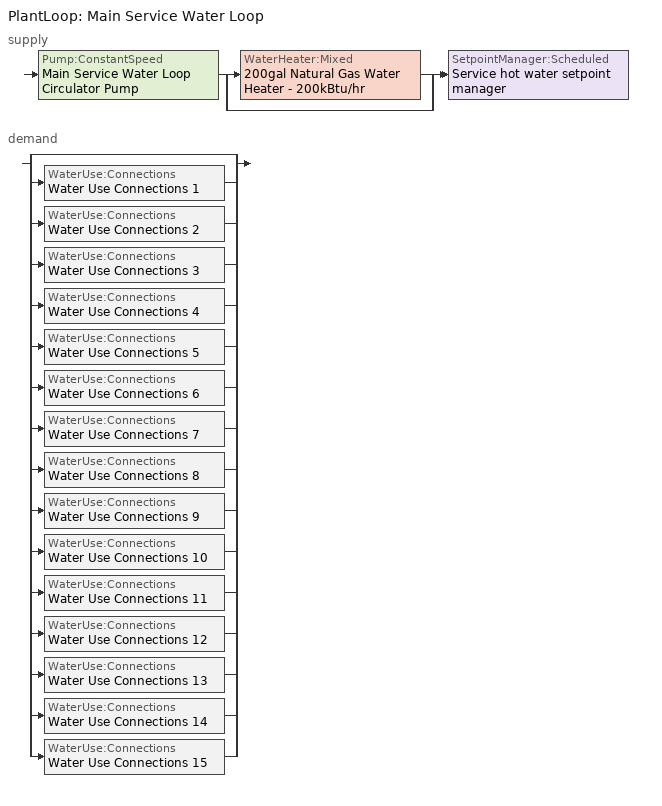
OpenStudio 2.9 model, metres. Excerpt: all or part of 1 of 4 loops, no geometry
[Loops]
PlantLoop 'Main Service Water Loop'
 supply: Pump:ConstantSpeed 'Main Service Water Loop Circulator Pump' > split
  | WaterHeater:Mixed '200gal Natural Gas Water Heater - 200kBtu/hr'
  | bypass
  join > SetpointManager:Scheduled 'Service hot water setpoint manager'
 demand: split
  | bypass
  | WaterUse:Connections 'Water Use Connections 1'
  | WaterUse:Connections 'Water Use Connections 2'
  | WaterUse:Connections 'Water Use Connections 3'
  | WaterUse:Connections 'Water Use Connections 4'
  | WaterUse:Connections 'Water Use Connections 5'
  | WaterUse:Connections 'Water Use Connections 6'
  | WaterUse:Connections 'Water Use Connections 7'
  | WaterUse:Connections 'Water Use Connections 8'
  | WaterUse:Connections 'Water Use Connections 9'
  | WaterUse:Connections 'Water Use Connections 10'
  | WaterUse:Connections 'Water Use Connections 11'
  | WaterUse:Connections 'Water Use Connections 12'
  | WaterUse:Connections 'Water Use Connections 13'
  | WaterUse:Connections 'Water Use Connections 14'
  | WaterUse:Connections 'Water Use Connections 15'
[Sizing:Zone]
Floor 3 Mechanical ZN: Zone Cooling Design Supply Air Temperature Input Method=SupplyAirTemperature; Zone Cooling Design Supply Air Temperature {C}=12.7778; Zone Cooling Design Supply Air Temperature Difference {deltaC}=11.11; Zone Heating Design Supply Air Temperature Input Method=SupplyAirTemperature; Zone Heating Design Supply Air Temperature {C}=50; Zone Heating Design Supply Air Temperature Difference {deltaC}=11.11; Zone Cooling Design Supply Air Humidity Ratio {kg-H2O/kg-air}=0.0085; Zone Heating Design Supply Air Humidity Ratio {kg-H2O/kg-air}=0.008; Cooling Design Air Flow Method=DesignDay; Heating Design Air Flow Method=DesignDay; Account for Dedicated Outdoor Air System=No; Dedicated Outdoor Air System Control Strategy=NeutralSupplyAir; Dedicated Outdoor Air Low Setpoint Temperature for Design {C}=autosize; Dedicated Outdoor Air High Setpoint Temperature for Design {C}=autosize
[PlantLoop]
Main Service Water Loop: Glycol Concentration=0; Maximum Loop Temperature {C}=60; Minimum Loop Temperature {C}=10; Plant Loop Volume {m3}=Autocalculate; Load Distribution Scheme=Optimal
[Sizing:Plant]
Main Service Water Loop: Loop Type=Heating; Design Loop Exit Temperature {C}=60; Loop Design Temperature Difference {deltaC}=5; Sizing Option=NonCoincident; Zone Timesteps in Averaging Window=1; Coincident Sizing Factor Mode=None
[SetpointManager:Scheduled]
Service hot water setpoint manager: Control Variable=Temperature; Schedule=Service Water Loop Temp - 140F
[Pump:ConstantSpeed]
Main Service Water Loop Circulator Pump: Rated Flow Rate {m3/s}=autosize; Rated Pump Head {Pa}=29891; Rated Power Consumption {W}=autosize; Motor Efficiency=0.3; Fraction of Motor Inefficiencies to Fluid Stream=0; Pump Control Type=Intermittent; Design Power Sizing Method=PowerPerFlowPerPressure; Design Electric Power per Unit Flow Rate {W/(m3/s)}=348701.1; Design Shaft Power per Unit Flow Rate per Unit Head {W-s/m3-Pa}=1.28205
[WaterHeater:Mixed]
200gal Natural Gas Water Heater - 200kBtu/hr: Tank Volume {m3}=0.757082; Setpoint Temperature Schedule=Service Water Loop Temp - 140F; Deadband Temperature Difference {deltaC}=2; Maximum Temperature Limit {C}=60; Heater Control Type=Cycle; Heater Maximum Capacity {W}=58614.2; Heater Fuel Type=NaturalGas; Heater Thermal Efficiency=0.78; Off Cycle Parasitic Fuel Consumption Rate {W}=7514.61; Off Cycle Parasitic Fuel Type=NaturalGas; Off Cycle Parasitic Heat Fraction to Tank=0.8; On Cycle Parasitic Fuel Consumption Rate {W}=7514.61; On Cycle Parasitic Fuel Type=NaturalGas; Ambient Temperature Indicator=ThermalZone; Ambient Temperature Thermal Zone=Floor 3 Mechanical ZN; Off Cycle Loss Coefficient to Ambient Temperature {W/K}=6; On Cycle Loss Coefficient to Ambient Temperature {W/K}=6; Use Side Effectiveness=1; Source Side Effectiveness=1; Use Side Design Flow Rate {m3/s}=autosize; Source Side Design Flow Rate {m3/s}=autosize; Indirect Water Heating Recovery Time {hr}=1.5; Source Side Flow Control Mode=IndirectHeatPrimarySetpoint
[WaterUse:Connections]
Name | Water Use Equipment Name 1
Water Use Connections 1 | Floor 1 Anesthesia Service Water Use 0.03gpm
Water Use Connections 2 | Floor 1 MRI Room Service Water Use 0.03gpm
Water Use Connections 3 | Floor 1 MRI Control Room Service Water Use 0.03gpm
Water Use Connections 4 | Floor 1 Operating Room 1 Service Water Use 0.19gpm
Water Use Connections 5 | Floor 1 Operating Room 2 Service Water Use 0.2gpm
Water Use Connections 6 | Floor 1 Operating Room 3 Service Water Use 0.2gpm
Water Use Connections 7 | Floor 1 PACU Service Water Use 0.01gpm
Water Use Connections 8 | Floor 1 Recovery Room Service Water Use 0.06gpm
Water Use Connections 9 | Floor 1 Step Down Service Water Use 0.03gpm
Water Use Connections 10 | Floor 3 Physical Therapy 1 Service Water Use 0.05gpm
Water Use Connections 11 | Floor 3 Physical Therapy 2 Service Water Use 0.02gpm
Water Use Connections 12 | Floor 1 Pre-Op Room 1 Service Water Use 0.02gpm
Water Use Connections 13 | Floor 1 Pre-Op Room 2 Service Water Use 0.04gpm
Water Use Connections 14 | Floor 1 Procedure Room Service Water Use 0.03gpm
Water Use Connections 15 | Floor 2 X-Ray Service Water Use 0.03gpm
[WaterUse:Equipment:Definition] Sensible Fraction Schedule=Fraction Sensible - 0.2; Latent Fraction Schedule=Fraction Latent - 0.05
Name | Peak Flow Rate {m3/s} | Target Temperature Schedule
Floor 1 Anesthesia Service Water Use Def 0.03gpm | 2.10301e-06 | Mixed Water At Faucet Temp - 140F
Floor 1 MRI Room Service Water Use Def 0.03gpm | 2.10301e-06 | Mixed Water At Faucet Temp - 140F 1
Floor 1 MRI Control Room Service Water Use Def 0.03gpm | 2.10301e-06 | Mixed Water At Faucet Temp - 140F 2
Floor 1 Operating Room 1 Service Water Use Def 0.19gpm | 1.22972e-05 | Mixed Water At Faucet Temp - 140F 3
Floor 1 Operating Room 2 Service Water Use Def 0.2gpm | 1.28319e-05 | Mixed Water At Faucet Temp - 140F 4
Floor 1 Operating Room 3 Service Water Use Def 0.2gpm | 1.2725e-05 | Mixed Water At Faucet Temp - 140F 5
Floor 1 PACU Service Water Use Def 0.01gpm | 7.18749e-07 | Mixed Water At Faucet Temp - 140F 6
Floor 1 Recovery Room Service Water Use Def 0.06gpm | 3.59375e-06 | Mixed Water At Faucet Temp - 140F 7
Floor 1 Step Down Service Water Use Def 0.03gpm | 1.99653e-06 | Mixed Water At Faucet Temp - 140F 8
Floor 3 Physical Therapy 1 Service Water Use Def 0.05gpm | 2.88997e-06 | Mixed Water At Faucet Temp - 140F 9
Floor 3 Physical Therapy 2 Service Water Use Def 0.02gpm | 1.31605e-06 | Mixed Water At Faucet Temp - 140F 10
Floor 1 Pre-Op Room 1 Service Water Use Def 0.02gpm | 1.50842e-06 | Mixed Water At Faucet Temp - 140F 11
Floor 1 Pre-Op Room 2 Service Water Use Def 0.04gpm | 2.69759e-06 | Mixed Water At Faucet Temp - 140F 12
Floor 1 Procedure Room Service Water Use Def 0.03gpm | 2.10301e-06 | Mixed Water At Faucet Temp - 140F 13
Floor 2 X-Ray Service Water Use Def 0.03gpm | 2.10301e-06 | Mixed Water At Faucet Temp - 140F 14
[WaterUse:Equipment] Flow Rate Fraction Schedule=OutPatientHealthCare BLDG_SWH_SCH
Name | Water Use Equipment Definition
Floor 1 Anesthesia Service Water Use 0.03gpm | Floor 1 Anesthesia Service Water Use Def 0.03gpm
Floor 1 MRI Room Service Water Use 0.03gpm | Floor 1 MRI Room Service Water Use Def 0.03gpm
Floor 1 MRI Control Room Service Water Use 0.03gpm | Floor 1 MRI Control Room Service Water Use Def 0.03gpm
Floor 1 Operating Room 1 Service Water Use 0.19gpm | Floor 1 Operating Room 1 Service Water Use Def 0.19gpm
Floor 1 Operating Room 2 Service Water Use 0.2gpm | Floor 1 Operating Room 2 Service Water Use Def 0.2gpm
Floor 1 Operating Room 3 Service Water Use 0.2gpm | Floor 1 Operating Room 3 Service Water Use Def 0.2gpm
Floor 1 PACU Service Water Use 0.01gpm | Floor 1 PACU Service Water Use Def 0.01gpm
Floor 1 Recovery Room Service Water Use 0.06gpm | Floor 1 Recovery Room Service Water Use Def 0.06gpm
Floor 1 Step Down Service Water Use 0.03gpm | Floor 1 Step Down Service Water Use Def 0.03gpm
Floor 3 Physical Therapy 1 Service Water Use 0.05gpm | Floor 3 Physical Therapy 1 Service Water Use Def 0.05gpm
Floor 3 Physical Therapy 2 Service Water Use 0.02gpm | Floor 3 Physical Therapy 2 Service Water Use Def 0.02gpm
Floor 1 Pre-Op Room 1 Service Water Use 0.02gpm | Floor 1 Pre-Op Room 1 Service Water Use Def 0.02gpm
Floor 1 Pre-Op Room 2 Service Water Use 0.04gpm | Floor 1 Pre-Op Room 2 Service Water Use Def 0.04gpm
Floor 1 Procedure Room Service Water Use 0.03gpm | Floor 1 Procedure Room Service Water Use Def 0.03gpm
Floor 2 X-Ray Service Water Use 0.03gpm | Floor 2 X-Ray Service Water Use Def 0.03gpm
[Schedule:Ruleset]
Service Water Loop Temp - 140F: Default Day Schedule=Service Water Loop Temp - 140F Default
Fraction Sensible - 0.2: Default Day Schedule=Fraction Sensible - 0.2 Default
Fraction Latent - 0.05: Default Day Schedule=Fraction Latent - 0.05 Default
Mixed Water At Faucet Temp - 140F: Default Day Schedule=Mixed Water At Faucet Temp - 140F Default
OutPatientHealthCare BLDG_SWH_SCH: Default Day Schedule=OutPatientHealthCare BLDG_SWH_SCH Default; Summer Design Day Schedule=OutPatientHealthCare BLDG_SWH_SCH Summer Design Day; Winter Design Day Schedule=OutPatientHealthCare BLDG_SWH_SCH Winter Design Day
Mixed Water At Faucet Temp - 140F 1: Default Day Schedule=Mixed Water At Faucet Temp - 140F Default 1
Mixed Water At Faucet Temp - 140F 2: Default Day Schedule=Mixed Water At Faucet Temp - 140F Default 2
Mixed Water At Faucet Temp - 140F 3: Default Day Schedule=Mixed Water At Faucet Temp - 140F Default 3
Mixed Water At Faucet Temp - 140F 4: Default Day Schedule=Mixed Water At Faucet Temp - 140F Default 4
Mixed Water At Faucet Temp - 140F 5: Default Day Schedule=Mixed Water At Faucet Temp - 140F Default 5
Mixed Water At Faucet Temp - 140F 6: Default Day Schedule=Mixed Water At Faucet Temp - 140F Default 6
Mixed Water At Faucet Temp - 140F 7: Default Day Schedule=Mixed Water At Faucet Temp - 140F Default 7
Mixed Water At Faucet Temp - 140F 8: Default Day Schedule=Mixed Water At Faucet Temp - 140F Default 8
Mixed Water At Faucet Temp - 140F 9: Default Day Schedule=Mixed Water At Faucet Temp - 140F Default 9
Mixed Water At Faucet Temp - 140F 10: Default Day Schedule=Mixed Water At Faucet Temp - 140F Default 10
Mixed Water At Faucet Temp - 140F 11: Default Day Schedule=Mixed Water At Faucet Temp - 140F Default 11
Mixed Water At Faucet Temp - 140F 12: Default Day Schedule=Mixed Water At Faucet Temp - 140F Default 12
Mixed Water At Faucet Temp - 140F 13: Default Day Schedule=Mixed Water At Faucet Temp - 140F Default 13
Mixed Water At Faucet Temp - 140F 14: Default Day Schedule=Mixed Water At Faucet Temp - 140F Default 14
[Schedule:Day]
Service Water Loop Temp - 140F Default; Mixed Water At Faucet Temp - 140F Default; Mixed Water At Faucet Temp - 140F Default 1; Mixed Water At Faucet Temp - 140F Default 2; Mixed Water At Faucet Temp - 140F Default 3; Mixed Water At Faucet Temp - 140F Default 4; Mixed Water At Faucet Temp - 140F Default 5; Mixed Water At Faucet Temp - 140F Default 6; Mixed Water At Faucet Temp - 140F Default 7; Mixed Water At Faucet Temp - 140F Default 8; Mixed Water At Faucet Temp - 140F Default 9; Mixed Water At Faucet Temp - 140F Default 10; Mixed Water At Faucet Temp - 140F Default 11; Mixed Water At Faucet Temp - 140F Default 12; Mixed Water At Faucet Temp - 140F Default 13; Mixed Water At Faucet Temp - 140F Default 14: 24, 0, 60
Fraction Sensible - 0.2 Default: 24, 0, 0.2
Fraction Latent - 0.05 Default: 24, 0, 0.05
OutPatientHealthCare BLDG_SWH_SCH Default: 8, 0, 0, 17, 0, 0.01, 24, 0, 0
OutPatientHealthCare BLDG_SWH_SCH Summer Design Day; OutPatientHealthCare BLDG_SWH_SCH SmrDsn|Wkdy Day: 7, 0, 0.01, 8, 0, 0.17, 9, 0, 0.58, 10, 0, 0.66, 11, 0, 0.78, 12, 0, 0.82, 13, 0, 0.71, 14, 0, 0.82, 15, 0, 0.78, 16, 0, 0.74, 17, 0, 0.63, 18, 0, 0.41, 21, 0, 0.18, 22, 0, 0.1, 24, 0, 0.01
OutPatientHealthCare BLDG_SWH_SCH Winter Design Day; OutPatientHealthCare BLDG_SWH_SCH WntrDsn|Sat Day: 8, 0, 0.01, 9, 0, 0.2, 10, 0, 0.28, 12, 0, 0.3, 14, 0, 0.24, 17, 0, 0.23, 18, 0, 0.1, 24, 0, 0.01
[Schedule:Rule] Schedule Ruleset=OutPatientHealthCare BLDG_SWH_SCH; Date Specification Type=DateRange; Start Month=1; Start Day=1; End Month=12; End Day=31
Name | Rule Order | Day Schedule | Apply Monday | Apply Tuesday | Apply Wednesday | Apply Thursday | Apply Friday | Apply Saturday
Schedule Rule 34 | 1 | OutPatientHealthCare BLDG_SWH_SCH SmrDsn|Wkdy Day | Yes | Yes | Yes | Yes | Yes
Schedule Rule 35 | 0 | OutPatientHealthCare BLDG_SWH_SCH WntrDsn|Sat Day |  |  |  |  |  | Yes
